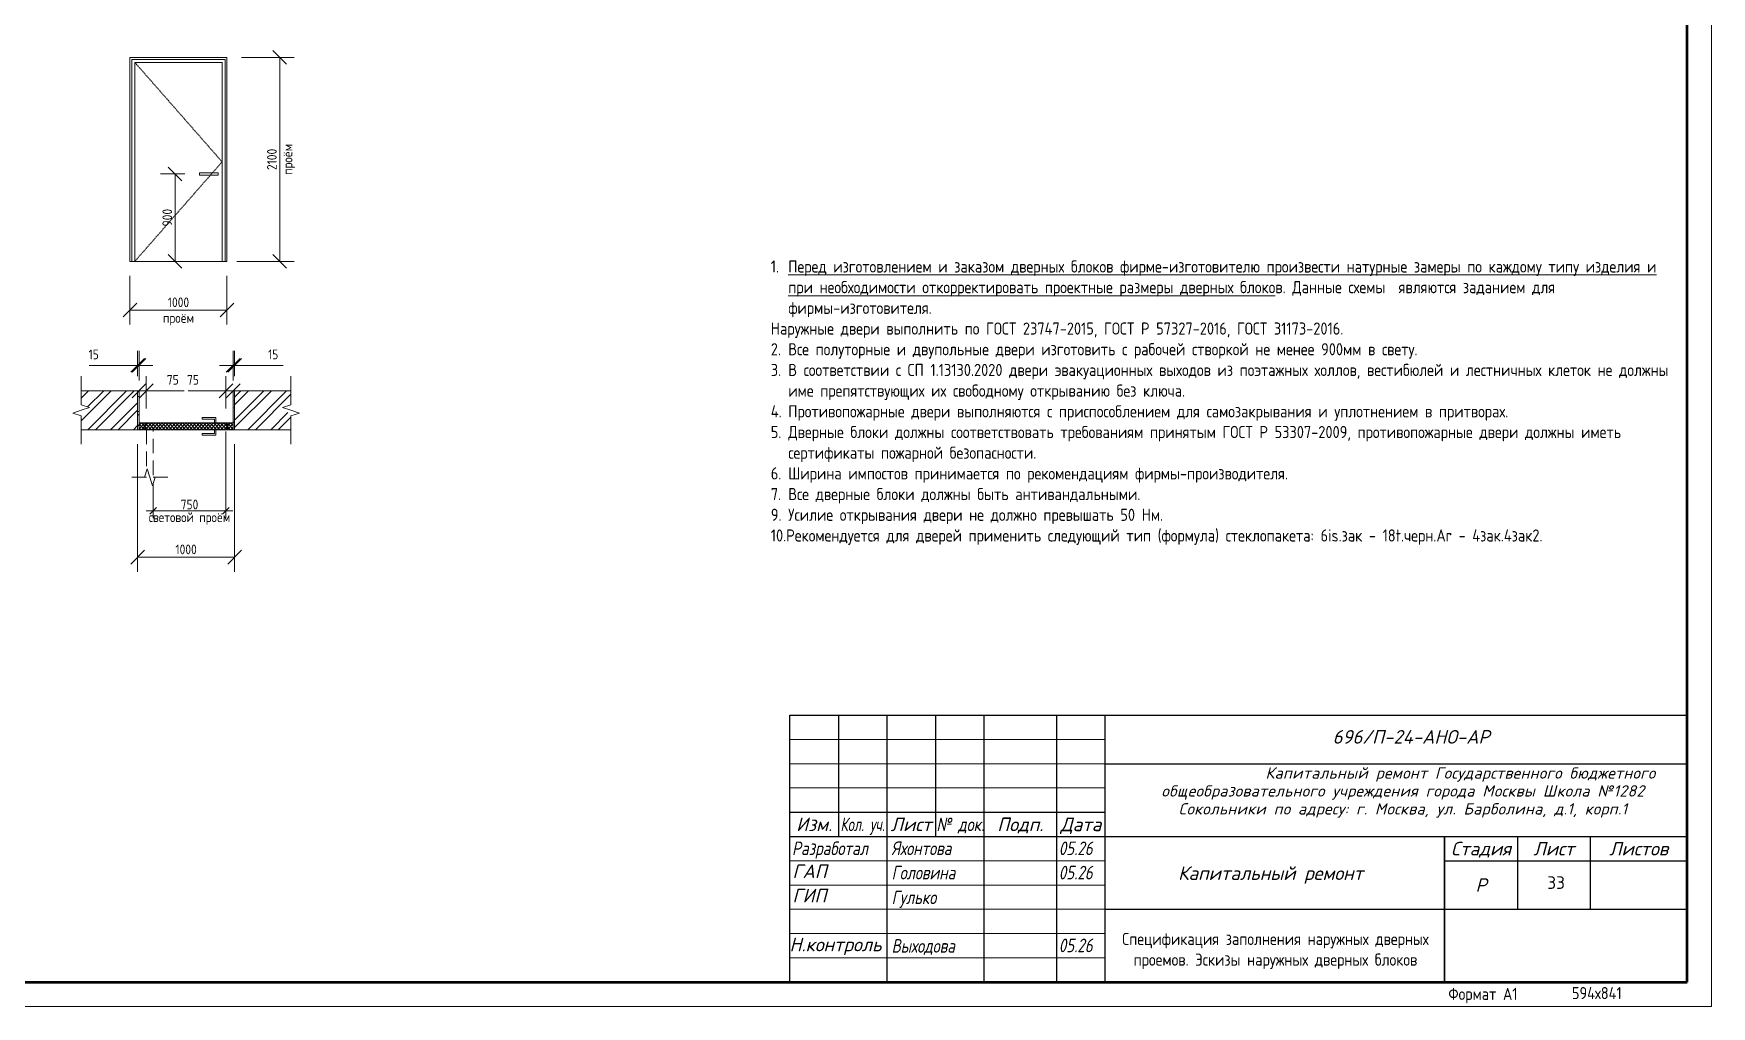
# Model space of a CAD drawing. Header units: millimetres. Extents: x -11345 to 411485, y -9810 to 73012.
# Drawn here: x -2352.4 to -2006.5, y 70747.8 to 70948.2 of the extents above; entities that cross this region are included whole.
import ezdxf
from ezdxf.enums import TextEntityAlignment as Align

# ---------------------------------------------------------------- set-up
doc = ezdxf.new("R2010")
doc.units = ezdxf.units.MM
doc.linetypes.add('ADSK_Штриховая_ш2 п1_5', pattern=[4.5, 3, -1.5])
doc.linetypes.add('ADSK_Штриховая_ш3 п1_5', pattern=[4.5, 3, -1.5])
for name, color, linetype, lineweight in [('+АР_Текст', 250, 'Continuous', 9), ('Аннотация', 7, 'Continuous', 18), ('Двери', 7, 'Continuous', 9), ('Основная надпись', 7, 'Continuous', 30), ('Размеры', 7, 'Continuous', 5), ('СПДС__АР_Рамка чертежа', 7, 'Continuous', 50), ('Узлы', 7, 'Continuous', 18)]:
    doc.layers.add(name, color=color, linetype=linetype, lineweight=lineweight)
doc.layers.add('Линии', color=7, linetype='Continuous', lineweight=9, true_color=0x00a600)
doc.styles.add('GOST Common_1', font='GOST_Common.ttf', dxfattribs={"width": 0.9, "height": 350})
doc.styles.add('GOST Common_3', font='GOST_Common.ttf', dxfattribs={"width": 0.9, "height": 250})
doc.styles.add('GOST Common_5', font='GOST_Common.ttf', dxfattribs={"width": 0.9, "height": 100})
doc.styles.add('PDF ISOCPEUR', font='isocpeur.ttf')
doc.styles.add('Юля', font='isocpeui.ttf', dxfattribs={"height": 2.8})
doc.dimstyles.new('ADSK_Основной_2_5_мм', dxfattribs={"dimscale": 304.8, "dimtxt": 251.428749, "dimasz": 0.463911, "dimexe": 0.492126, "dimexo": 0.492126, "dimgap": 0.098425, "dimtad": 1, "dimrnd": 0.01, "dimdsep": 46, "dimtxsty": 'GOST Common_3', "dimblk1": 'OBLIQUE', "dimblk2": 'OBLIQUE', "dimsah": 1, "dimcen": 0.09, "dimdle": 0.492126, "dimazin": 2, "dimtfac": 1, "dimtdec": 4, "dimtix": 1, "dimtmove": 0, "dimatfit": 3, "dimfxl": 1, "dimtvp": 1, "dimtolj": 1, "dimtzin": 0, "dimlwd": 20, "dimlwe": 20, "dimarcsym": 2})
doc.dimstyles.new('ADSK_Основной_2_5_мм_Округление_до_1_мм', dxfattribs={"dimscale": 304.8, "dimtxt": 250, "dimasz": 0.463911, "dimexe": 0.492126, "dimexo": 0.492126, "dimgap": 0.098425, "dimtad": 1, "dimdec": 0, "dimdsep": 46, "dimtxsty": 'GOST Common_3', "dimblk1": 'OBLIQUE', "dimblk2": 'OBLIQUE', "dimsah": 1, "dimcen": 0.09, "dimdle": 0.492126, "dimazin": 2, "dimtfac": 1, "dimtdec": 0, "dimtix": 1, "dimtmove": 0, "dimatfit": 3, "dimfxl": 1, "dimtvp": 1, "dimtolj": 1, "dimtzin": 0, "dimlwd": 20, "dimlwe": 20, "dimarcsym": 2})
doc.dimstyles.new('ADSK_Основной_2_5_мм_Округление_до_1_мм_1', dxfattribs={"dimscale": 304.8, "dimtxt": 251.428749, "dimasz": 0.463911, "dimexe": 0.492126, "dimexo": 0.492126, "dimgap": 0.098425, "dimtad": 1, "dimdec": 0, "dimdsep": 46, "dimtxsty": 'GOST Common_3', "dimblk1": 'OBLIQUE', "dimblk2": 'OBLIQUE', "dimsah": 1, "dimcen": 0.09, "dimdle": 0.492126, "dimazin": 2, "dimtfac": 1, "dimtdec": 4, "dimtix": 1, "dimtmove": 1, "dimatfit": 3, "dimfxl": 1, "dimtvp": 1, "dimtolj": 1, "dimtzin": 0, "dimlwd": 20, "dimlwe": 20, "dimarcsym": 2})
doc.dimstyles.new('ADSK_Основной_2_5_мм_Округление_до_1_мм_min_световой_проём', dxfattribs={"dimscale": 304.8, "dimtxt": 125.714375, "dimasz": 0.231955, "dimexe": 0.246063, "dimexo": 0.246063, "dimgap": 0.049213, "dimtad": 1, "dimdec": 0, "dimdsep": 46, "dimtxsty": 'GOST Common_1', "dimblk1": 'OBLIQUE', "dimblk2": 'OBLIQUE', "dimsah": 1, "dimcen": 0.09, "dimdle": 0.246063, "dimazin": 2, "dimtfac": 1, "dimtdec": 4, "dimtix": 1, "dimtmove": 0, "dimatfit": 3, "dimfxl": 1, "dimtvp": 1, "dimtolj": 1, "dimtzin": 0, "dimlwd": 20, "dimlwe": 20, "dimarcsym": 2})
pattern_1 = [(45, (-2324.90703, 70835.78353), (-0.3535534, 0.3535534), []), (135, (-2324.90703, 70835.78353), (-0.3535534, -0.3535534), [])]

# ---------------------------------------------------------------- blocks, each defined once
blk = doc.blocks.new('Family - ___-3025980-ДН-11л')
at = {"layer": 'Двери'}
for p, q in [((617, 5373), (-383, 5373)), ((-383, 5373), (-383, 3273)), ((617, 3273), (617, 5373)), ((-363, 3273), (-363, 5353)), ((-363, 5353), (597, 5353)), ((597, 5353), (-363, 5353)), ((-363, 5353), (-363, 3273)), ((-333, 5323), (-333, 3273)), ((567, 5323), (-333, 5323)), ((-333, 5323), (567, 5323)), ((-333, 3273), (-333, 5323)), ((567, 3273), (567, 5323)), ((567, 5323), (567, 3273)), ((597, 5353), (597, 3273)), ((597, 5353), (597, 3273)), ((-383, 3273), (-363, 3273)), ((-363, 3273), (-333, 3273)), ((-333, 3273), (567, 3273)), ((597, 3273), (567, 3273)), ((597, 3273), (617, 3273))]:
    blk.add_line(p, q, dxfattribs=at)
at = {"layer": 'Двери', "linetype": 'ADSK_Штриховая_ш2 п1_5'}
for p, q in [((567, 4298), (-333, 5323)), ((-333, 3273), (567, 4298))]:
    blk.add_line(p, q, dxfattribs=at)
blk = doc.blocks.new('ADSK_Обрыв_Линия - По умолчанию-6396943-ДН-11л')
at = {"layer": 'Узлы'}
for p, q in [((-885, 1939), (-885, 1794)), ((-885, 1683), (-885, 1539))]:
    blk.add_line(p, q, dxfattribs=at)
blk = doc.blocks.new('ADSK_Обрыв_Линия - По умолчанию-6397007-ДН-11л')
at = {"layer": 'Узлы'}
for p, q in [((1277, 1939), (1277, 1794)), ((1277, 1683), (1277, 1539))]:
    blk.add_line(p, q, dxfattribs=at)
blk = doc.blocks.new('_Oblique')
at = {"color": 0, "linetype": 'ByBlock', "lineweight": -2}
blk.add_line((-0.5, -0.5), (0.5, 0.5), dxfattribs=at)
blk = doc.blocks.new('*D809')
at = {"layer": 'Defpoints', "color": 0, "transparency": 16777216}
for p in [(-2332.56, 70901.25), (-2312.56, 70901.25), (-2312.56, 70891.21)]:
    blk.add_point(p, dxfattribs=at)
at = {"layer": 'Размеры', "color": 0, "transparency": 16777216}
for p, q in [((-2332.56, 70898.25), (-2332.56, 70888.21)), ((-2312.56, 70898.25), (-2312.56, 70888.21)), ((-2332.57, 70891.21), (-2312.55, 70891.21))]:
    blk.add_line(p, q, dxfattribs=at)
at = {"layer": 'Размеры', "color": 0, "transparency": 16777216, "xscale": 2.828, "yscale": 2.828, "zscale": 2.828, "rotation": 180}
blk.add_blockref('_Oblique', (-2332.56, 70891.21), dxfattribs=at)
at = {"layer": 'Размеры', "color": 0, "transparency": 16777216, "xscale": 2.828, "yscale": 2.828, "zscale": 2.828}
blk.add_blockref('_Oblique', (-2312.56, 70891.21), dxfattribs=at)
at = {"layer": 'Размеры', "color": 0, "lineweight": 20, "transparency": 16777216, "char_height": 2, "width": 9.7162, "attachment_point": 5, "style": 'GOST Common_5'}
for s, insert in [('\\A1;1000', (-2322.56, 70892.81)), ('\\A1;проём', (-2322.56, 70889.31))]:
    blk.add_mtext(s, dxfattribs=dict(at, insert=insert))
blk = doc.blocks.new('*D810')
at = {"layer": 'Defpoints', "color": 0, "transparency": 16777216}
for p in [(-2312.56, 70943.25), (-2313.56, 70901.25), (-2301.7, 70901.25)]:
    blk.add_point(p, dxfattribs=at)
at = {"layer": 'Размеры', "color": 0, "transparency": 16777216}
for p, q in [((-2309.56, 70943.25), (-2298.7, 70943.25)), ((-2301.7, 70943.26), (-2301.7, 70901.24)), ((-2310.56, 70901.25), (-2298.7, 70901.25))]:
    blk.add_line(p, q, dxfattribs=at)
at = {"layer": 'Размеры', "color": 0, "transparency": 16777216, "xscale": 2.828, "yscale": 2.828, "zscale": 2.828}
for p, rotation in [((-2301.7, 70943.25), 90), ((-2301.7, 70901.25), 270)]:
    blk.add_blockref('_Oblique', p, dxfattribs=dict(at, rotation=rotation))
at = {"layer": 'Размеры', "color": 0, "lineweight": 20, "transparency": 16777216, "char_height": 2, "width": 9.7162, "attachment_point": 5, "rotation": 90, "style": 'GOST Common_5'}
for s, insert in [('\\A1;2100', (-2303.3, 70922.25)), ('\\A1;проём', (-2299.8, 70922.25))]:
    blk.add_mtext(s, dxfattribs=dict(at, insert=insert))
blk = doc.blocks.new('*D811')
at = {"layer": 'Defpoints', "color": 0, "transparency": 16777216}
for p in [(-2323.27, 70919.25), (-2318.26, 70919.25), (-2324.27, 70901.25)]:
    blk.add_point(p, dxfattribs=at)
at = {"layer": 'Размеры', "color": 0, "transparency": 16777216}
for p, q in [((-2321.26, 70919.25), (-2326.27, 70919.25)), ((-2323.27, 70901.24), (-2323.27, 70919.26)), ((-2321.27, 70901.25), (-2320.27, 70901.25))]:
    blk.add_line(p, q, dxfattribs=at)
at = {"layer": 'Размеры', "color": 0, "transparency": 16777216, "xscale": 2.828, "yscale": 2.828, "zscale": 2.828}
for p, rotation in [((-2323.27, 70919.25), 90), ((-2323.27, 70901.25), 270)]:
    blk.add_blockref('_Oblique', p, dxfattribs=dict(at, rotation=rotation))
at = {"layer": 'Размеры', "color": 0, "lineweight": 20, "transparency": 16777216, "insert": (-2324.87, 70910.25), "char_height": 2, "width": 7.0059, "attachment_point": 5, "rotation": 90, "style": 'GOST Common_5'}
blk.add_mtext('\\A1;900', dxfattribs=at)
blk = doc.blocks.new('*D812')
at = {"layer": 'Defpoints', "color": 0, "transparency": 16777216}
for p in [(-2330.69, 70879.81), (-2330.99, 70874.57), (-2330.69, 70874.57)]:
    blk.add_point(p, dxfattribs=at)
at = {"layer": 'Размеры', "color": 0, "transparency": 16777216}
for p, q in [((-2330.99, 70877.57), (-2330.99, 70882.81)), ((-2330.69, 70877.57), (-2330.69, 70882.81)), ((-2330.99, 70879.81), (-2340.99, 70879.81)), ((-2330.69, 70879.81), (-2330.99, 70879.81)), ((-2330.69, 70879.81), (-2327.86, 70879.81))]:
    blk.add_line(p, q, dxfattribs=at)
at = {"layer": 'Размеры', "color": 0, "transparency": 16777216, "xscale": 2.828, "yscale": 2.828, "zscale": 2.828}
blk.add_blockref('_Oblique', (-2330.99, 70879.81), dxfattribs=at)
at = {"layer": 'Размеры', "color": 0, "transparency": 16777216, "xscale": 2.828, "yscale": 2.828, "zscale": 2.828, "rotation": 180}
blk.add_blockref('_Oblique', (-2330.69, 70879.81), dxfattribs=at)
at = {"layer": 'Размеры', "color": 0, "lineweight": 20, "transparency": 16777216, "insert": (-2341.1, 70883.08), "char_height": 2, "width": 3.2217, "attachment_point": 1, "line_spacing_factor": 1.022761, "style": 'GOST Common_5'}
blk.add_mtext('\\A1;15', dxfattribs=at)
blk = doc.blocks.new('*D813')
at = {"layer": 'Defpoints', "color": 0, "transparency": 16777216}
for p in [(-2310.99, 70879.81), (-2311.29, 70874.57), (-2310.99, 70874.57)]:
    blk.add_point(p, dxfattribs=at)
at = {"layer": 'Размеры', "color": 0, "transparency": 16777216}
for p, q in [((-2311.29, 70877.57), (-2311.29, 70882.81)), ((-2310.99, 70877.57), (-2310.99, 70882.81)), ((-2311.29, 70879.81), (-2314.11, 70879.81)), ((-2311.29, 70879.81), (-2310.99, 70879.81)), ((-2310.99, 70879.81), (-2300.98, 70879.81))]:
    blk.add_line(p, q, dxfattribs=at)
at = {"layer": 'Размеры', "color": 0, "transparency": 16777216, "xscale": 2.828, "yscale": 2.828, "zscale": 2.828}
blk.add_blockref('_Oblique', (-2311.29, 70879.81), dxfattribs=at)
at = {"layer": 'Размеры', "color": 0, "transparency": 16777216, "xscale": 2.828, "yscale": 2.828, "zscale": 2.828, "rotation": 180}
blk.add_blockref('_Oblique', (-2310.99, 70879.81), dxfattribs=at)
at = {"layer": 'Размеры', "color": 0, "lineweight": 20, "transparency": 16777216, "insert": (-2304.09, 70883.08), "char_height": 2, "width": 3.2217, "attachment_point": 1, "line_spacing_factor": 1.022761, "style": 'GOST Common_5'}
blk.add_mtext('\\A1;15', dxfattribs=at)
blk = doc.blocks.new('*D814')
at = {"layer": 'Defpoints', "color": 0, "transparency": 16777216}
for p in [(-2330.69, 70873.68), (-2329.19, 70874.58), (-2329.19, 70867.97)]:
    blk.add_point(p, dxfattribs=at)
at = {"layer": 'Размеры', "color": 0, "transparency": 16777216}
for p, q in [((-2330.69, 70876.68), (-2330.69, 70877.58)), ((-2329.19, 70870.97), (-2329.19, 70877.58)), ((-2330.7, 70874.58), (-2329.19, 70874.58)), ((-2329.19, 70874.58), (-2321.39, 70874.58))]:
    blk.add_line(p, q, dxfattribs=at)
at = {"layer": 'Размеры', "color": 0, "transparency": 16777216, "xscale": 2.828, "yscale": 2.828, "zscale": 2.828, "rotation": 180}
blk.add_blockref('_Oblique', (-2330.69, 70874.58), dxfattribs=at)
at = {"layer": 'Размеры', "color": 0, "transparency": 16777216, "xscale": 2.828, "yscale": 2.828, "zscale": 2.828}
blk.add_blockref('_Oblique', (-2329.19, 70874.58), dxfattribs=at)
at = {"layer": 'Размеры', "color": 0, "lineweight": 20, "transparency": 16777216, "insert": (-2324.96, 70877.85), "char_height": 2, "width": 3.7842, "attachment_point": 1, "line_spacing_factor": 1.022761, "style": 'GOST Common_5'}
blk.add_mtext('\\A1;75', dxfattribs=at)
blk = doc.blocks.new('*D815')
at = {"layer": 'Defpoints', "color": 0, "transparency": 16777216}
for p in [(-2311.29, 70874.58), (-2311.29, 70873.68), (-2312.79, 70867.97)]:
    blk.add_point(p, dxfattribs=at)
at = {"layer": 'Размеры', "color": 0, "transparency": 16777216}
for p, q in [((-2312.79, 70870.97), (-2312.79, 70877.58)), ((-2311.29, 70876.68), (-2311.29, 70877.58)), ((-2312.79, 70874.58), (-2320.58, 70874.58)), ((-2311.29, 70874.58), (-2312.8, 70874.58))]:
    blk.add_line(p, q, dxfattribs=at)
at = {"layer": 'Размеры', "color": 0, "transparency": 16777216, "xscale": 2.828, "yscale": 2.828, "zscale": 2.828, "rotation": 180}
blk.add_blockref('_Oblique', (-2312.79, 70874.58), dxfattribs=at)
at = {"layer": 'Размеры', "color": 0, "transparency": 16777216, "xscale": 2.828, "yscale": 2.828, "zscale": 2.828}
blk.add_blockref('_Oblique', (-2311.29, 70874.58), dxfattribs=at)
at = {"layer": 'Размеры', "color": 0, "lineweight": 20, "transparency": 16777216, "insert": (-2320.8, 70877.85), "char_height": 2, "width": 3.7842, "attachment_point": 1, "line_spacing_factor": 1.022761, "style": 'GOST Common_5'}
blk.add_mtext('\\A1;75', dxfattribs=at)
blk = doc.blocks.new('*D816')
at = {"layer": 'Defpoints', "color": 0, "transparency": 16777216}
for p in [(-2312.79, 70867.67), (-2327.79, 70856.77), (-2312.79, 70849.86)]:
    blk.add_point(p, dxfattribs=at)
at = {"layer": 'Размеры', "color": 0, "transparency": 16777216}
for p, q in [((-2312.79, 70866.17), (-2312.79, 70848.36)), ((-2327.79, 70855.27), (-2327.79, 70848.36)), ((-2327.79, 70849.86), (-2329.2, 70849.86)), ((-2327.79, 70849.86), (-2312.79, 70849.86)), ((-2312.79, 70849.86), (-2311.37, 70849.86))]:
    blk.add_line(p, q, dxfattribs=at)
at = {"layer": 'Размеры', "color": 0, "transparency": 16777216, "xscale": 1.414, "yscale": 1.414, "zscale": 1.414}
blk.add_blockref('_Oblique', (-2327.79, 70849.86), dxfattribs=at)
at = {"layer": 'Размеры', "color": 0, "transparency": 16777216, "xscale": 1.414, "yscale": 1.414, "zscale": 1.414, "rotation": 180}
blk.add_blockref('_Oblique', (-2312.79, 70849.86), dxfattribs=at)
at = {"layer": 'Размеры', "color": 0, "lineweight": 20, "transparency": 16777216, "char_height": 2, "width": 25.9781, "attachment_point": 5, "style": 'GOST Common_5'}
for s, insert in [('\\A1;750', (-2320.29, 70851.16)), ('\\A1;световой проём', (-2320.29, 70848.26))]:
    blk.add_mtext(s, dxfattribs=dict(at, insert=insert))
blk = doc.blocks.new('*D817')
at = {"layer": 'Defpoints', "color": 0, "transparency": 16777216}
for p in [(-2330.99, 70866.57), (-2310.99, 70866.57), (-2330.99, 70840.31)]:
    blk.add_point(p, dxfattribs=at)
at = {"layer": 'Размеры', "color": 0, "transparency": 16777216}
for p, q in [((-2330.99, 70863.57), (-2330.99, 70837.31)), ((-2310.99, 70863.57), (-2310.99, 70837.31)), ((-2310.98, 70840.31), (-2331, 70840.31))]:
    blk.add_line(p, q, dxfattribs=at)
at = {"layer": 'Размеры', "color": 0, "transparency": 16777216, "xscale": 2.828, "yscale": 2.828, "zscale": 2.828, "rotation": 180}
blk.add_blockref('_Oblique', (-2330.99, 70840.31), dxfattribs=at)
at = {"layer": 'Размеры', "color": 0, "transparency": 16777216, "xscale": 2.828, "yscale": 2.828, "zscale": 2.828}
blk.add_blockref('_Oblique', (-2310.99, 70840.31), dxfattribs=at)
at = {"layer": 'Размеры', "color": 0, "lineweight": 20, "transparency": 16777216, "insert": (-2320.99, 70841.91), "char_height": 2, "width": 7.0059, "attachment_point": 5, "style": 'GOST Common_5'}
blk.add_mtext('\\A1;1000', dxfattribs=at)

msp = doc.modelspace()

# ---------------------------------------------------------------- hatches: boundary and pattern name
at = {"layer": 'Узлы', "lineweight": 9}
h = msp.add_hatch(dxfattribs=at)
h.set_pattern_fill('FP_2', color=256, scale=0.02, style=0, pattern_type=2)
h.set_pattern_definition([(45, (-2324.907, 70835.7835), (-2.3573, 2.3573), []), (45, (-2323.3355, 70835.7835), (-2.3573, 2.3573), [])])
h.paths.add_polyline_path([(-2310.98556, 70866.56666), (-2299.36556, 70866.56666), (-2299.36556, 70869.44049), (-2301.09761, 70871.11666), (-2299.36556, 70871.66666), (-2299.36556, 70874.56666), (-2310.98556, 70874.56666), (-2310.98556, 70869.44049)])
h.paths.add_polyline_path([(-2340.87893, 70866.56666), (-2330.98556, 70866.56666), (-2330.98556, 70874.56666), (-2342.61098, 70874.56666), (-2342.61098, 70871.66666), (-2340.87893, 70871.11666), (-2342.61098, 70869.44049), (-2342.61098, 70866.56666)])
h = msp.add_hatch(dxfattribs=at)
h.set_pattern_fill('FP_4', color=256, scale=0.02, style=0, pattern_type=2)
h.set_pattern_definition([(0, (-2324.907, 70835.7835), (4.064, 1.016), [0.33528, -2.71272, 0.33528, -2.71272, -16.256]), (0, (-2324.907, 70835.7835), (4.064, 1.016), [-6.096, 0.33528, -5.76072, 0.33528, -2.71272, -7.112]), (0, (-2324.907, 70835.7835), (4.064, 1.016), [-15.24, 0.33528, -1.69672, 0.33528, -4.74472]), (120, (-2323.383, 70836.2915), (-2.911882, 3.011527), [0.33528, -2.71272, 0.33528, -2.71272, -16.256]), (120, (-2323.383, 70836.2915), (-2.911882, 3.011527), [-6.096, 0.33528, -5.76072, 0.33528, -2.71272, -7.112]), (120, (-2323.383, 70836.2915), (-2.911882, 3.011527), [-15.24, 0.33528, -1.69672, 0.33528, -4.74472]), (240, (-2322.875, 70838.3235), (-1.152118, -4.027527), [0.33528, -2.71272, 0.33528, -2.71272, -16.256]), (240, (-2322.875, 70838.3235), (-1.152118, -4.027527), [-6.096, 0.33528, -5.76072, 0.33528, -2.71272, -7.112]), (240, (-2322.875, 70838.3235), (-1.152118, -4.027527), [-15.24, 0.33528, -1.69672, 0.33528, -4.74472])])
h.paths.add_polyline_path([(-2310.98556, 70866.56666), (-2310.98556, 70874.56666), (-2311.28556, 70874.56666), (-2311.28556, 70866.56666)])
h.paths.add_polyline_path([(-2330.98556, 70866.56666), (-2330.68556, 70866.56666), (-2330.68556, 70874.56666), (-2330.98556, 70874.56666), (-2330.98556, 70867.62666)])
h = msp.add_hatch(dxfattribs=at)
h.set_pattern_fill('FP_3', color=256, scale=0.02, style=0, pattern_type=2)
h.set_pattern_definition(pattern_1)
h.paths.add_polyline_path([(-2311.28556, 70866.56666), (-2311.28556, 70867.96666), (-2312.78556, 70867.96666), (-2312.78556, 70867.66666), (-2312.48556, 70867.66666), (-2312.48556, 70866.56666)])
h.paths.add_polyline_path([(-2330.68556, 70866.56666), (-2329.48556, 70866.56666), (-2329.48556, 70867.66666), (-2329.18556, 70867.66666), (-2329.18556, 70867.96666), (-2330.68556, 70867.96666), (-2330.68556, 70867.62666)])
h = msp.add_hatch(dxfattribs=at)
h.set_pattern_fill('FP_3', color=256, scale=0.02, style=0, pattern_type=2)
h.set_pattern_definition(pattern_1)
h.paths.add_polyline_path([(-2329.44556, 70866.56666), (-2312.52556, 70866.56666), (-2312.52556, 70867.62666), (-2312.82556, 70867.62666), (-2312.82556, 70867.96666), (-2329.14556, 70867.96666), (-2329.14556, 70867.62666), (-2329.44556, 70867.62666)])

# ---------------------------------------------------------------- linework, layer by layer
at = {"layer": 'Аннотация'}
for p, q in [((-2342.61098, 70874.56666), (-2342.61098, 70877.56666)), ((-2299.36556, 70874.56666), (-2299.36556, 70877.56666)), ((-2344.34398, 70870.00357), (-2342.61098, 70870.56666)), ((-2344.34398, 70870.00357), (-2342.61098, 70870.56666)), ((-2342.61098, 70869.44049), (-2344.34398, 70870.00357)), ((-2342.61098, 70869.44049), (-2344.34398, 70870.00357)), ((-2342.61098, 70871.66666), (-2340.87893, 70871.11666)), ((-2342.61098, 70871.66666), (-2340.87893, 70871.11666)), ((-2342.61098, 70870.56666), (-2340.87893, 70871.11666)), ((-2299.36556, 70871.66666), (-2301.09761, 70871.11666)), ((-2299.36556, 70871.66666), (-2301.09761, 70871.11666)), ((-2299.36556, 70870.56666), (-2301.09761, 70871.11666)), ((-2297.63256, 70870.00357), (-2299.36556, 70870.56666)), ((-2297.63256, 70870.00357), (-2299.36556, 70870.56666)), ((-2299.36556, 70869.44049), (-2297.63256, 70870.00357)), ((-2299.36556, 70869.44049), (-2297.63256, 70870.00357)), ((-2342.61098, 70866.56666), (-2342.61098, 70863.56666)), ((-2299.36556, 70866.56666), (-2299.36556, 70863.56666)), ((-2329.58556, 70856.76666), (-2329.03556, 70858.49871)), ((-2329.58556, 70856.76666), (-2329.03556, 70858.49871)), ((-2328.48556, 70856.76666), (-2329.03556, 70858.49871)), ((-2329.18556, 70856.76666), (-2332.18556, 70856.76666)), ((-2327.92248, 70855.03366), (-2328.48556, 70856.76666)), ((-2327.92248, 70855.03366), (-2328.48556, 70856.76666)), ((-2327.35939, 70856.76666), (-2327.92248, 70855.03366)), ((-2327.35939, 70856.76666), (-2327.92248, 70855.03366)), ((-2327.78556, 70856.76666), (-2324.78556, 70856.76666))]:
    msp.add_line(p, q, dxfattribs=at)
at = {"layer": 'Линии', "color": 7}
for p, q in [((-2314.36026, 70919.50321), (-2318.26026, 70919.50321)), ((-2318.26026, 70919.50321), (-2318.26026, 70919.00321)), ((-2318.26026, 70919.00321), (-2314.36026, 70919.00321)), ((-2314.36026, 70919.00321), (-2314.36026, 70919.50321)), ((-2330.98556, 70874.56666), (-2342.61098, 70874.56666)), ((-2330.98556, 70866.56666), (-2330.98556, 70874.56666)), ((-2330.68556, 70874.56666), (-2330.98556, 70874.56666)), ((-2330.98556, 70874.56666), (-2330.98556, 70866.56666)), ((-2330.68556, 70867.96666), (-2330.68556, 70874.56666)), ((-2310.98556, 70874.56666), (-2311.28556, 70874.56666)), ((-2311.28556, 70874.56666), (-2311.28556, 70867.96666)), ((-2299.36556, 70874.56666), (-2310.98556, 70874.56666)), ((-2310.98556, 70874.56666), (-2310.98556, 70866.56666)), ((-2310.98556, 70866.56666), (-2310.98556, 70874.56666)), ((-2342.61098, 70866.56666), (-2330.98556, 70866.56666)), ((-2330.98556, 70866.56666), (-2330.68556, 70866.56666)), ((-2329.18556, 70867.96666), (-2330.68556, 70867.96666)), ((-2330.68556, 70867.96666), (-2330.68556, 70866.56666)), ((-2330.68556, 70866.56666), (-2329.48556, 70866.56666)), ((-2329.48556, 70866.56666), (-2329.48556, 70867.66666)), ((-2329.48556, 70867.66666), (-2329.18556, 70867.66666)), ((-2329.14556, 70867.62666), (-2329.44556, 70867.62666)), ((-2329.44556, 70867.62666), (-2329.44556, 70866.56666)), ((-2329.44556, 70866.56666), (-2312.52556, 70866.56666)), ((-2329.18556, 70867.66666), (-2329.18556, 70867.96666)), ((-2312.82556, 70867.96666), (-2329.14556, 70867.96666)), ((-2329.14556, 70867.96666), (-2329.14556, 70867.62666)), ((-2312.82556, 70867.62666), (-2312.82556, 70867.96666)), ((-2312.52556, 70867.62666), (-2312.82556, 70867.62666)), ((-2311.28556, 70867.96666), (-2312.78556, 70867.96666)), ((-2312.78556, 70867.96666), (-2312.78556, 70867.66666)), ((-2312.78556, 70867.66666), (-2312.48556, 70867.66666)), ((-2312.52556, 70866.56666), (-2312.52556, 70867.62666)), ((-2312.48556, 70867.66666), (-2312.48556, 70866.56666)), ((-2312.48556, 70866.56666), (-2311.28556, 70866.56666)), ((-2311.28556, 70866.56666), (-2311.28556, 70867.96666)), ((-2311.28556, 70866.56666), (-2310.98556, 70866.56666)), ((-2310.98556, 70866.56666), (-2299.36556, 70866.56666))]:
    msp.add_line(p, q, dxfattribs=at)
at = {"layer": 'Линии', "color": 7, "linetype": 'ADSK_Штриховая_ш3 п1_5'}
msp.add_line((-2318.26026, 70919.25321), (-2318.16026, 70919.25321), dxfattribs=at)
at = {"layer": 'Линии', "color": 7, "lineweight": 20}
for p, q in [((-2317.65145, 70869.05705), (-2314.85145, 70869.05705)), ((-2317.65145, 70868.75705), (-2317.65145, 70869.05705)), ((-2315.15145, 70868.75705), (-2317.65145, 70868.75705)), ((-2315.15145, 70868.75705), (-2315.15145, 70867.96666)), ((-2314.85145, 70869.05705), (-2314.85145, 70867.96666)), ((-2315.15145, 70865.77628), (-2317.65145, 70865.77628)), ((-2317.65145, 70865.77628), (-2317.65145, 70865.47628)), ((-2317.65145, 70865.47628), (-2314.85145, 70865.47628)), ((-2315.15145, 70865.77628), (-2315.15145, 70866.56666)), ((-2314.85145, 70865.47628), (-2314.85145, 70866.56666))]:
    msp.add_line(p, q, dxfattribs=at)
at = {"layer": 'Линии', "color": 7, "linetype": 'ADSK_Штриховая_ш3 п1_5', "lineweight": 20}
for p, q in [((-2329.18556, 70866.56666), (-2329.18556, 70858.02633)), ((-2327.78556, 70857.20704), (-2327.78556, 70866.56666))]:
    msp.add_line(p, q, dxfattribs=at)
at = {"layer": 'Основная надпись', "lineweight": 20}
for p, q in [((-2006.51934, 71341.76733), (-2006.51934, 70747.76733)), ((-2006.51934, 70747.76733), (-2847.51934, 70747.76733))]:
    msp.add_line(p, q, dxfattribs=at)
at = {"layer": 'Основная надпись', "lineweight": 50}
for p, q in [((-2011.51934, 70752.76733), (-2011.51934, 71336.76733)), ((-2827.51934, 70752.76733), (-2011.51934, 70752.76733))]:
    msp.add_line(p, q, dxfattribs=at)
at = {"layer": 'СПДС__АР_Рамка чертежа', "linetype": 'Continuous', "lineweight": 25, "transparency": 33554687}
for p, q in [((-2196.51934, 70807.76733), (-2011.51934, 70807.76733)), ((-2196.51934, 70752.76733), (-2196.51934, 70807.76733)), ((-2186.51934, 70807.76733), (-2186.51934, 70782.76733)), ((-2176.51934, 70807.76733), (-2176.51934, 70752.76733)), ((-2166.51934, 70807.76733), (-2166.51934, 70782.76733)), ((-2156.51934, 70807.76733), (-2156.51934, 70752.76733)), ((-2141.51934, 70807.76733), (-2141.51934, 70752.76733)), ((-2131.51934, 70752.76733), (-2131.51934, 70807.76733)), ((-2131.51934, 70797.76733), (-2011.51934, 70797.76733)), ((-2196.51934, 70787.76733), (-2131.51934, 70787.76733)), ((-2196.51934, 70782.76733), (-2011.51934, 70782.76733)), ((-2061.51934, 70752.76733), (-2061.51934, 70782.76733)), ((-2061.51934, 70782.76733), (-2061.51934, 70752.76733)), ((-2046.51934, 70782.76733), (-2046.51934, 70767.76733)), ((-2031.51934, 70782.76733), (-2031.51934, 70767.76733)), ((-2061.51934, 70777.76733), (-2011.51934, 70777.76733)), ((-2131.51934, 70767.76733), (-2011.51934, 70767.76733))]:
    msp.add_line(p, q, dxfattribs=at)
at = {"layer": 'СПДС__АР_Рамка чертежа', "linetype": 'Continuous', "lineweight": 25, "ltscale": 100, "transparency": 33554687}
for p, q in [((-2011.51934, 70752.76733), (-2011.51934, 70807.76733)), ((-2196.51934, 70752.76733), (-2011.51934, 70752.76733))]:
    msp.add_line(p, q, dxfattribs=at)
at = {"layer": 'СПДС__АР_Рамка чертежа', "linetype": 'Continuous', "lineweight": 5, "transparency": 33554687}
for p, q in [((-2196.51934, 70802.76733), (-2131.51934, 70802.76733)), ((-2196.51934, 70797.76733), (-2131.51934, 70797.76733)), ((-2196.51934, 70792.76733), (-2131.51934, 70792.76733)), ((-2196.51934, 70777.76733), (-2131.51934, 70777.76733)), ((-2196.51934, 70772.76733), (-2131.51934, 70772.76733)), ((-2196.51934, 70767.76733), (-2131.51934, 70767.76733)), ((-2196.51934, 70762.76733), (-2131.51934, 70762.76733)), ((-2196.51934, 70757.76733), (-2131.51934, 70757.76733))]:
    msp.add_line(p, q, dxfattribs=at)

# ---------------------------------------------------------------- block references
at = {"layer": 'Двери', "xscale": 0.02, "yscale": 0.02, "zscale": 0.02}
msp.add_blockref('Family - ___-3025980-ДН-11л', (-2324.90703, 70835.78353), dxfattribs=at)
at = {"layer": 'Узлы', "xscale": 0.02, "yscale": 0.02, "zscale": 0.02}
for name in ['ADSK_Обрыв_Линия - По умолчанию-6396943-ДН-11л', 'ADSK_Обрыв_Линия - По умолчанию-6397007-ДН-11л']:
    msp.add_blockref(name, (-2324.90703, 70835.78353), dxfattribs=at)

# ---------------------------------------------------------------- texts
at = {"layer": '+АР_Текст', "color": 18, "linetype": 'Continuous', "ltscale": 100, "true_color": 0x000000, "transparency": 33554687, "insert": (-2123.99773, 70797.02123), "char_height": 2.8, "width": 107.7887718, "attachment_point": 1, "line_spacing_factor": 0.95, "style": 'Юля'}
msp.add_mtext('\\pxqc;{\\T1.05;      \\H0.83333x;        Капитальный ремонт Государственного бюджетного общеобразовательного учреждения города Москвы Школа №1282 Сокольники по адресу: г. Москва, ул. Барболина, д.1, корп.1}', dxfattribs=at)
at = {"layer": 'Аннотация', "lineweight": 9, "insert": (-2200.44436, 70901.44187), "char_height": 2.5, "width": 185.913, "attachment_point": 1, "line_spacing_factor": 1.022766, "style": 'GOST Common_3'}
msp.add_mtext('\\pxi-1.44,l1.44,t1.44,2.88,4.32,5.76,7.2,8.64,10.08,11.52,12.96,14.4,15.84,17.28,18.72,20.16,21.6,23.04,24.48,25.92,27.36,28.8,30.24,31.68,33.12,34.56,36,37.44,38.88,40.32,41.76,43.2,44.64,46.08;1.^I{\\LПеред изготовлением и заказом дверных блоков фирме-изготовителю произвести натурные замеры по каждому типу изделия и при необходимости откорректировать проектные размеры дверных блоко}в. Данные схемы  являются заданием для фирмы-изготовителя.^JНаружные двери выполнить по ГОСТ 23747-2015, ГОСТ Р 57327-2016, ГОСТ 31173-2016.\\P2.^IВсе полуторные и двупольные двери изготовить с рабочей створкой не менее 900мм в свету.\\P3.^IВ соответствии с СП 1.13130.2020 двери эвакуационных выходов из поэтажных холлов, вестибюлей и лестничных клеток не должны име препятствующих их свободному открыванию без ключа.\\P4.^IПротивопожарные двери выполняются с приспособлением для самозакрывания и уплотнением в притворах.\\P5.^IДверные блоки должны соответствовать требованиям принятым ГОСТ Р 53307-2009, противопожарные двери должны иметь сертификаты пожарной безопасности.\\P6.^IШирина импостов принимается по рекомендациям фирмы-производителя.\\P7.^IВсе дверные блоки должны быть антивандальными.\\P\\pi0,l0;9. Усилие открывания двери не должно превышать 50 Нм.\\P10.Рекомендуется для дверей применить следующий тип (формула) стеклопакета: 6is.зак - 18t.черн.Ar - 4зак.4зак2.', dxfattribs=at)
at = {"layer": 'Основная надпись', "lineweight": 9, "char_height": 2.5, "line_spacing_factor": 1.022766, "style": 'GOST Common_3'}
for s, insert, width, attachment_point in [('\\pxqc,t4.572,9.144,13.716,18.288,22.86,27.432,32.004,36.576,41.148,45.72,50.292,54.864,59.436,64.008,68.58,73.152,77.724,82.296,86.868,91.44,96.012,100.584,105.156,109.728,114.3,118.872,123.444,128.016,132.588,137.16,141.732,146.304;{Спецификация заполнения наружных дверных\\Pпроемов. Эскизы наружных дверных блоков}', (-2096.40629, 70759.19452), 63.819, 5), ('\\pxt4.572,9.144,13.716,18.288,22.86,27.432,32.004,36.576,41.148,45.72,50.292,54.864,59.436,64.008,68.58,73.152,77.724,82.296,86.868,91.44,96.012,100.584,105.156,109.728,114.3,118.872,123.444,128.016,132.588,137.16,141.732,146.304;{Формат А1}', (-2060.76128, 70751.6024), 15.066, 1), ('\\pxt4.572,9.144,13.716,18.288,22.86,27.432,32.004,36.576,41.148,45.72,50.292,54.864,59.436,64.008,68.58,73.152,77.724,82.296,86.868,91.44,96.012,100.584,105.156,109.728,114.3,118.872,123.444,128.016,132.588,137.16,141.732,146.304;594х841', (-2035.27856, 70751.76354), 12.744, 1)]:
    msp.add_mtext(s, dxfattribs=dict(at, insert=insert, width=width, attachment_point=attachment_point))
at = {"layer": 'СПДС__АР_Рамка чертежа', "linetype": 'Continuous', "lineweight": 5, "transparency": 33554687, "style": 'Юля'}
for s, p in [('Изм.', (-2191.51934, 70785.26733)), ('Лист', (-2171.51934, 70785.26733)), ('Подп.', (-2149.01934, 70785.26733)), ('Дата', (-2136.51934, 70785.26733)), ('Стадия', (-2054.01934, 70780.26733)), ('Лист', (-2039.01934, 70780.26733)), ('Листов', (-2021.51934, 70780.26733)), ('Р', (-2054.01934, 70772.76733))]:
    msp.add_text(s, height=2.8, dxfattribs=at).set_placement(p, align=Align.MIDDLE_CENTER)
for s, width, p in [('Кол. уч.', 0.7, (-2181.51934, 70785.26733)), ('№ док.', 0.8, (-2161.37315, 70785.26733))]:
    msp.add_text(s, height=2.8, dxfattribs=dict(at, width=width)).set_placement(p, align=Align.MIDDLE_CENTER)
at = {"layer": 'СПДС__АР_Рамка чертежа', "linetype": 'Continuous', "lineweight": 5, "transparency": 33554687, "style": 'Юля', "width": 0.8}
for s, p in [('Разработал', (-2196.0687, 70778.93445)), ('Яхонтова', (-2175.53757, 70778.93445)), ('05.26', (-2141.0687, 70778.93445)), ('Головина', (-2175.53757, 70773.93445)), ('05.26', (-2141.0687, 70773.93445)), ('Гулько', (-2175.53757, 70768.83445)), ('Выходова', (-2175.53757, 70758.83445)), ('05.26', (-2141.0687, 70758.93445))]:
    msp.add_text(s, height=2.8, dxfattribs=at).set_placement(p)
at = {"layer": 'СПДС__АР_Рамка чертежа', "linetype": 'Continuous', "lineweight": 5, "transparency": 33554687, "style": 'Юля'}
for s, p in [('ГАП', (-2195.98714, 70774.20692)), ('ГИП', (-2195.98714, 70769.20692)), ('Н.контроль', (-2196.58925, 70759.12097))]:
    msp.add_text(s, height=2.8, dxfattribs=at).set_placement(p)
at = {"layer": 'СПДС__АР_Рамка чертежа', "linetype": 'Continuous', "lineweight": 25, "transparency": 33554687, "char_height": 2.8, "attachment_point": 1, "style": 'Юля'}
for s, insert, width in [('696/П-24-АНО-АР', (-2084.619, 70804.69493), 51.2682614), ('\\pxqc;Капитальный ремонт', (-2132.34554, 70776.6152), 69.8751407)]:
    msp.add_mtext(s, dxfattribs=dict(at, insert=insert, width=width))
at = {"layer": 'Узлы', "transparency": 33554687, "style": 'PDF ISOCPEUR'}
msp.add_text('33', height=2.6, dxfattribs=at).set_placement((-2038.54582, 70773.26996), align=Align.MIDDLE_CENTER)

# ---------------------------------------------------------------- dimensions: what is measured, and where the dimension line sits
at = {"layer": 'Размеры', "lineweight": 20}
dim = msp.add_linear_dim(base=(-2301.70261, 70901.25321), p1=(-2312.56392, 70943.25321), p2=(-2313.56392, 70901.25321), angle=90, text='<>\\Xпроём', dimstyle='ADSK_Основной_2_5_мм', override={"dimscale": 0, "dimtxt": 76635.482717, "dimasz": 141.4, "dimexe": 150, "dimexo": 150, "dimgap": 30, "dimlfac": 50, "dimpost": '<>', "dimtxsty": 'GOST Common_5', "dimcen": 27.432, "dimfxl": 2100.595154, "dimlwd": 65535, "dimlwe": 65535}, dxfattribs=at)
dim.commit()
dim.dimension.update_dxf_attribs({"geometry": '*D810', "text_midpoint": (-2301.70261, 70922.25321)})
dim = msp.add_linear_dim(base=(-2323.27419, 70919.25321), p1=(-2324.27404, 70901.25321), p2=(-2318.26026, 70919.25321), angle=90, dimstyle='ADSK_Основной_2_5_мм_Округление_до_1_мм_1', override={"dimscale": 0, "dimtxt": 76635.482717, "dimasz": 141.4, "dimexe": 150, "dimexo": 150, "dimgap": 30, "dimlfac": 50, "dimpost": '<>', "dimtxsty": 'GOST Common_5', "dimcen": 27.432, "dimfxl": 1046.090039, "dimlwd": 65535, "dimlwe": 65535}, dxfattribs=at)
dim.commit()
dim.dimension.update_dxf_attribs({"geometry": '*D811', "text_midpoint": (-2324.87419, 70910.25321)})
for base, p1, p2, text, dimstyle, override, picture, middle in [((-2312.56392, 70891.20784), (-2332.56392, 70901.25321), (-2312.56392, 70901.25321), '<>\\Xпроём', 'ADSK_Основной_2_5_мм', {"dimscale": 0, "dimtxt": 76635.482717, "dimasz": 141.4, "dimexe": 150, "dimexo": 150, "dimgap": 30, "dimlfac": 50, "dimpost": '<>', "dimtxsty": 'GOST Common_5', "dimcen": 27.432, "dimfxl": 1000, "dimlwd": 65535, "dimlwe": 65535}, '*D809', (-2322.56392, 70891.20784)), ((-2312.78556, 70849.85935), (-2327.78556, 70856.76666), (-2312.78556, 70867.66666), '<>\\Xсветовой проём', 'ADSK_Основной_2_5_мм_Округление_до_1_мм_min_световой_проём', {"dimscale": 0, "dimtxt": 38317.741358, "dimasz": 70.7, "dimexe": 75, "dimexo": 75, "dimgap": 15, "dimlfac": 50, "dimpost": '<>', "dimtxsty": 'GOST Common_5', "dimcen": 27.432, "dimfxl": 927.105711, "dimlwd": 65535, "dimlwe": 65535}, '*D816', (-2320.28556, 70849.85935))]:
    dim = msp.add_linear_dim(base=base, p1=p1, p2=p2, text=text, dimstyle=dimstyle, override=override, dxfattribs=at)
    dim.commit()
    dim.dimension.update_dxf_attribs({"geometry": picture, "text_midpoint": middle})
for base, p1, p2, override, picture, middle in [((-2330.68556, 70879.81111), (-2330.98556, 70874.56666), (-2330.68556, 70874.56666), {"dimscale": 0, "dimtxt": 76635.482717, "dimasz": 141.4, "dimexe": 150, "dimexo": 150, "dimgap": 30, "dimlfac": 50, "dimpost": '<>', "dimtxsty": 'GOST Common_5', "dimcen": 27.432, "dimfxl": 15, "dimlwd": 65535, "dimlwe": 65535}, '*D812', (-2339.49156, 70879.81111)), ((-2310.98556, 70879.81111), (-2311.28556, 70874.56666), (-2310.98556, 70874.56666), {"dimscale": 0, "dimtxt": 76635.482717, "dimasz": 141.4, "dimexe": 150, "dimexo": 150, "dimgap": 30, "dimlfac": 50, "dimpost": '<>', "dimtxsty": 'GOST Common_5', "dimcen": 27.432, "dimfxl": 15, "dimlwd": 65535, "dimlwe": 65535}, '*D813', (-2302.47956, 70879.81111)), ((-2329.18556, 70874.57889), (-2330.68556, 70873.67834), (-2329.18556, 70867.96666), {"dimscale": 0, "dimtxt": 76635.482717, "dimasz": 141.4, "dimexe": 150, "dimexo": 150, "dimgap": 30, "dimlfac": 50, "dimpost": '<>', "dimtxsty": 'GOST Common_5', "dimcen": 27.432, "dimfxl": 295.267942, "dimlwd": 65535, "dimlwe": 65535}, '*D814', (-2323.06779, 70874.57889)), ((-2311.28556, 70874.57889), (-2312.78556, 70867.96666), (-2311.28556, 70873.67834), {"dimscale": 0, "dimtxt": 76635.482717, "dimasz": 141.4, "dimexe": 150, "dimexo": 150, "dimgap": 30, "dimlfac": 50, "dimpost": '<>', "dimtxsty": 'GOST Common_5', "dimcen": 27.432, "dimfxl": 295.267942, "dimlwd": 65535, "dimlwe": 65535}, '*D815', (-2318.90333, 70874.57889))]:
    dim = msp.add_linear_dim(base=base, p1=p1, p2=p2, dimstyle='ADSK_Основной_2_5_мм_Округление_до_1_мм', override=override, dxfattribs=at)
    dim.commit()
    dim.dimension.update_dxf_attribs({"geometry": picture, "text_midpoint": middle, "dimtype": 160})
dim = msp.add_linear_dim(base=(-2330.98556, 70840.31099), p1=(-2310.98556, 70866.56666), p2=(-2330.98556, 70866.56666), dimstyle='ADSK_Основной_2_5_мм_Округление_до_1_мм_1', override={"dimscale": 0, "dimtxt": 76635.482717, "dimasz": 141.4, "dimexe": 150, "dimexo": 150, "dimgap": 30, "dimlfac": 50, "dimpost": '<>', "dimtxsty": 'GOST Common_5', "dimcen": 27.432, "dimfxl": 1000, "dimlwd": 65535, "dimlwe": 65535}, dxfattribs=at)
dim.commit()
dim.dimension.update_dxf_attribs({"geometry": '*D817', "text_midpoint": (-2320.98556, 70841.91099)})

doc.saveas('drawing.dxf')
